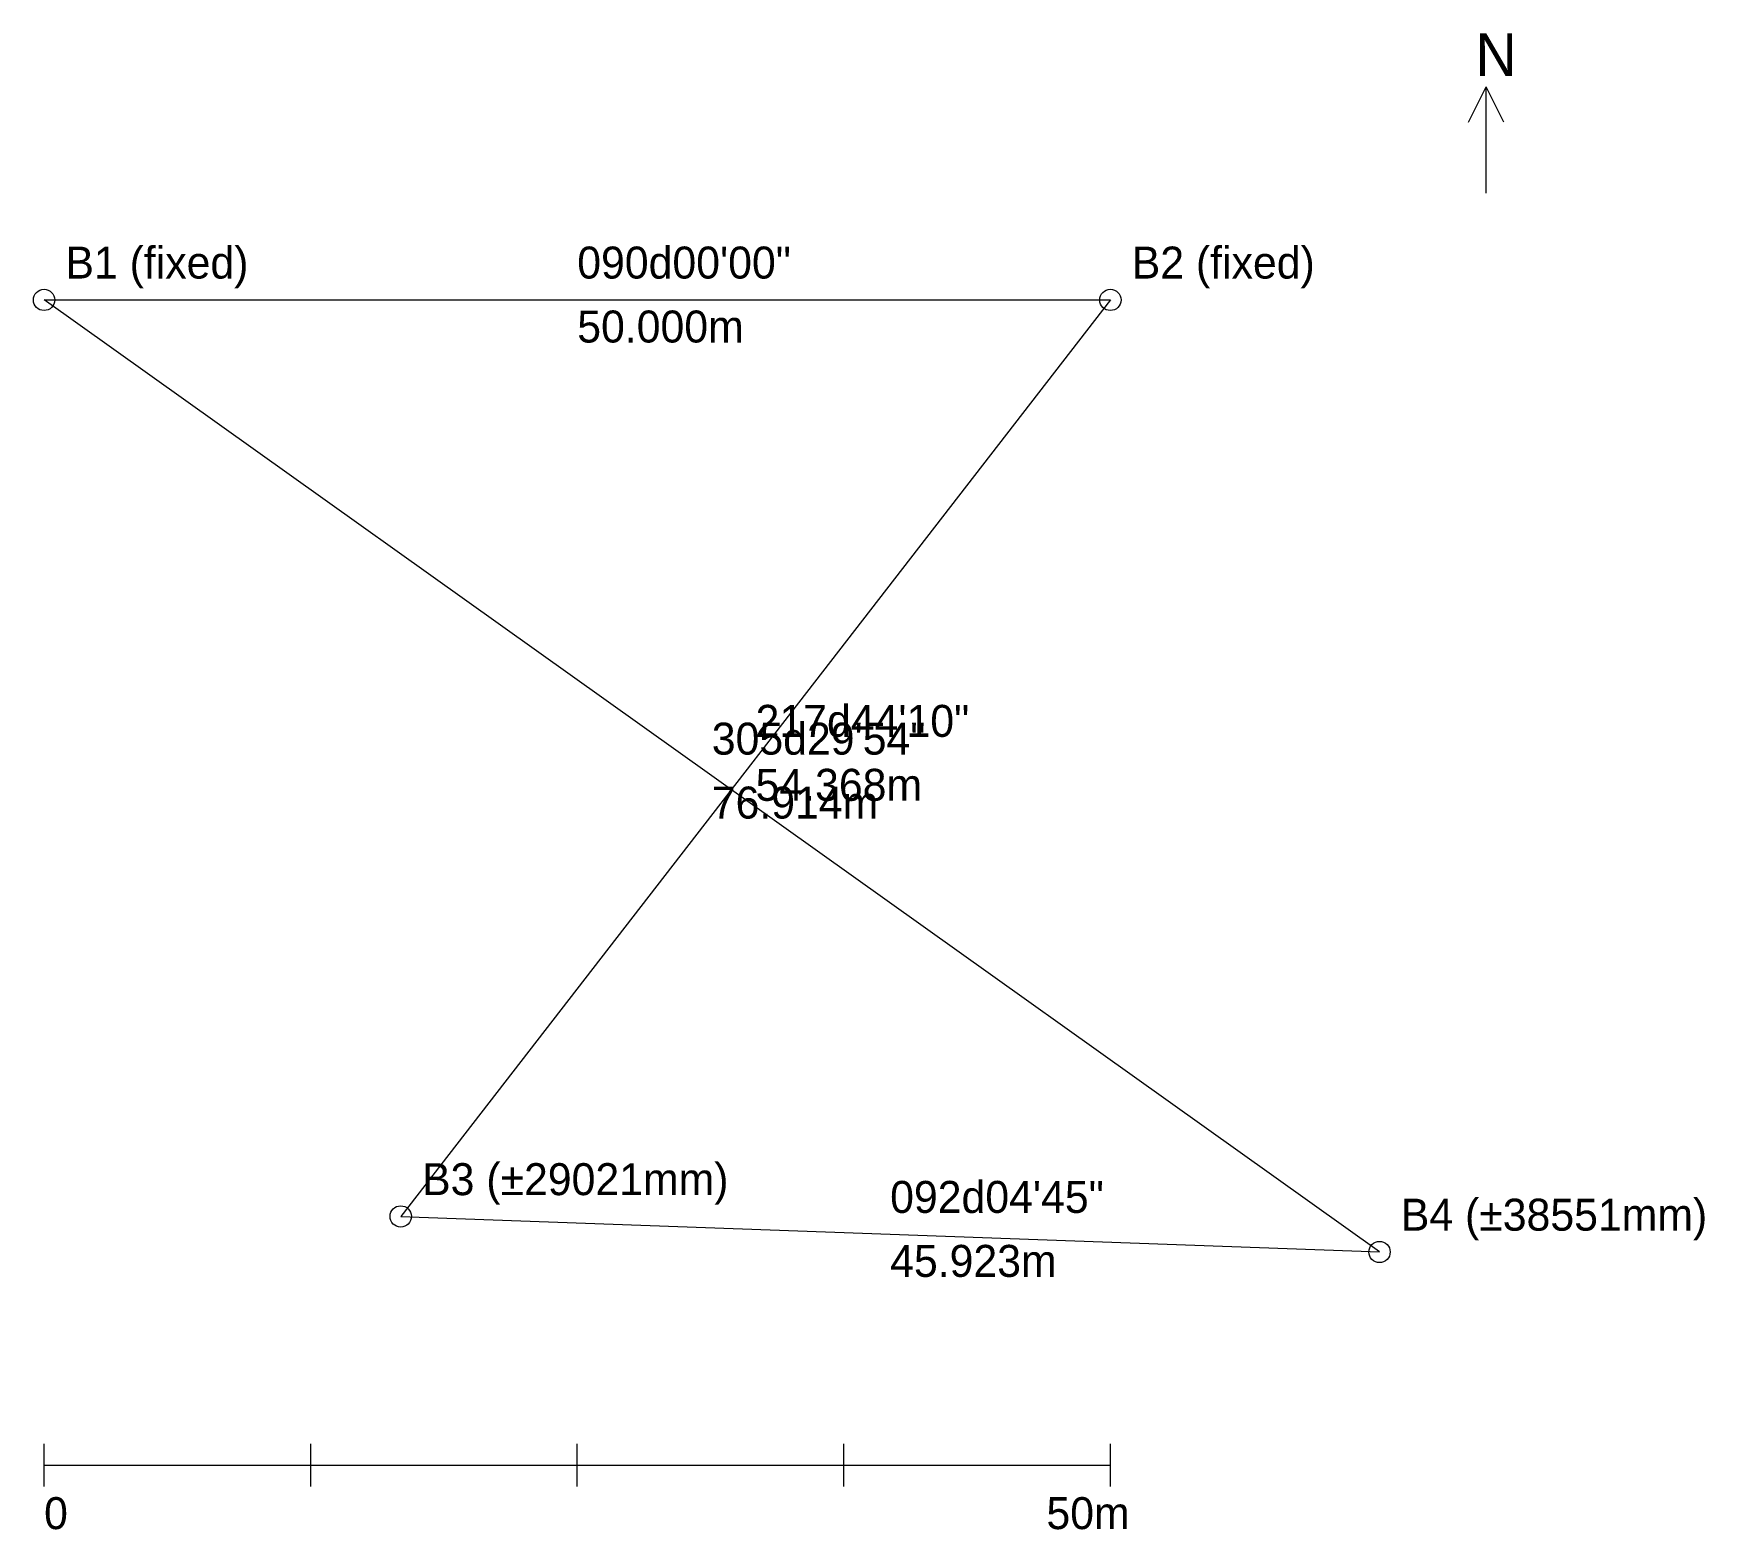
# Model space of a CAD drawing. Header units: metres. Extents: x 0 to 257178, y -16 to 9857712.
# Drawn here: x 257099.5 to 257177.9, y 9857642.3 to 9857712.5 of the extents above.
import ezdxf

# ---------------------------------------------------------------- set-up
doc = ezdxf.new("R2010")
doc.units = ezdxf.units.M
for name, color, linetype, lineweight in [('BEACON', 7, 'Continuous', 0), ('BOUNDARY', 7, 'Continuous', 0), ('NORTH-ARROW', 7, 'Continuous', 0), ('SCALE-BAR', 7, 'Continuous', 0), ('TEXT-BEACON-LABELS', 2, 'Continuous', 0), ('TEXT-BEARINGS', 3, 'Continuous', 0), ('TEXT-DISTANCES', 3, 'Continuous', 0)]:
    doc.layers.add(name, color=color, linetype=linetype, lineweight=lineweight)

msp = doc.modelspace()

# ---------------------------------------------------------------- linework, layer by layer
at = {"layer": 'BEACON'}
for centre in [(257100, 9857700), (257150, 9857700), (257116.725, 9857657.004), (257162.618, 9857655.338)]:
    msp.add_circle(centre, 0.5, dxfattribs=at)
at = {"layer": 'BOUNDARY'}
for p, q in [((257100, 9857700), (257150, 9857700)), ((257162.618, 9857655.338), (257100, 9857700)), ((257150, 9857700), (257116.725, 9857657.004)), ((257116.725, 9857657.004), (257162.618, 9857655.338))]:
    msp.add_line(p, q, dxfattribs=at)
at = {"layer": 'NORTH-ARROW'}
for p in [(257166.784, 9857708.333), (257167.618, 9857705), (257168.451, 9857708.333)]:
    msp.add_line(p, (257167.618, 9857710), dxfattribs=at)
at = {"layer": 'SCALE-BAR'}
for p, q in [((257100, 9857644.338), (257100, 9857646.338)), ((257112.5, 9857644.338), (257112.5, 9857646.338)), ((257125, 9857644.338), (257125, 9857646.338)), ((257137.5, 9857644.338), (257137.5, 9857646.338)), ((257150, 9857644.338), (257150, 9857646.338)), ((257100, 9857645.338), (257112.5, 9857645.338)), ((257112.5, 9857645.338), (257125, 9857645.338)), ((257125, 9857645.338), (257137.5, 9857645.338)), ((257137.5, 9857645.338), (257150, 9857645.338))]:
    msp.add_line(p, q, dxfattribs=at)

# ---------------------------------------------------------------- texts
at = {"layer": 'NORTH-ARROW'}
msp.add_text('N', height=2, dxfattribs=at).set_placement((257167.118, 9857710.5))
at = {"layer": 'SCALE-BAR'}
for s, p in [('0', (257100, 9857642.338)), ('50m', (257147, 9857642.338))]:
    msp.add_text(s, height=1.5, dxfattribs=at).set_placement(p)
at = {"layer": 'TEXT-BEACON-LABELS'}
for s, p in [('B1 (fixed)', (257101, 9857701)), ('B2 (fixed)', (257151, 9857701)), ('B3 (±29021mm)', (257117.725, 9857658.004)), ('B4 (±38551mm)', (257163.618, 9857656.338))]:
    msp.add_text(s, height=1.5, dxfattribs=at).set_placement(p)
at = {"layer": 'TEXT-BEARINGS'}
for s, p in [('090d00\'00"', (257125, 9857701)), ('217d44\'10"', (257133.363, 9857679.502)), ('305d29\'54"', (257131.309, 9857678.669)), ('092d04\'45"', (257139.672, 9857657.171))]:
    msp.add_text(s, height=1.5, dxfattribs=at).set_placement(p)
at = {"layer": 'TEXT-DISTANCES'}
for s, p in [('50.000m', (257125, 9857698)), ('54.368m', (257133.363, 9857676.502)), ('76.914m', (257131.309, 9857675.669)), ('45.923m', (257139.672, 9857654.171))]:
    msp.add_text(s, height=1.5, dxfattribs=at).set_placement(p)

doc.saveas('drawing.dxf')
